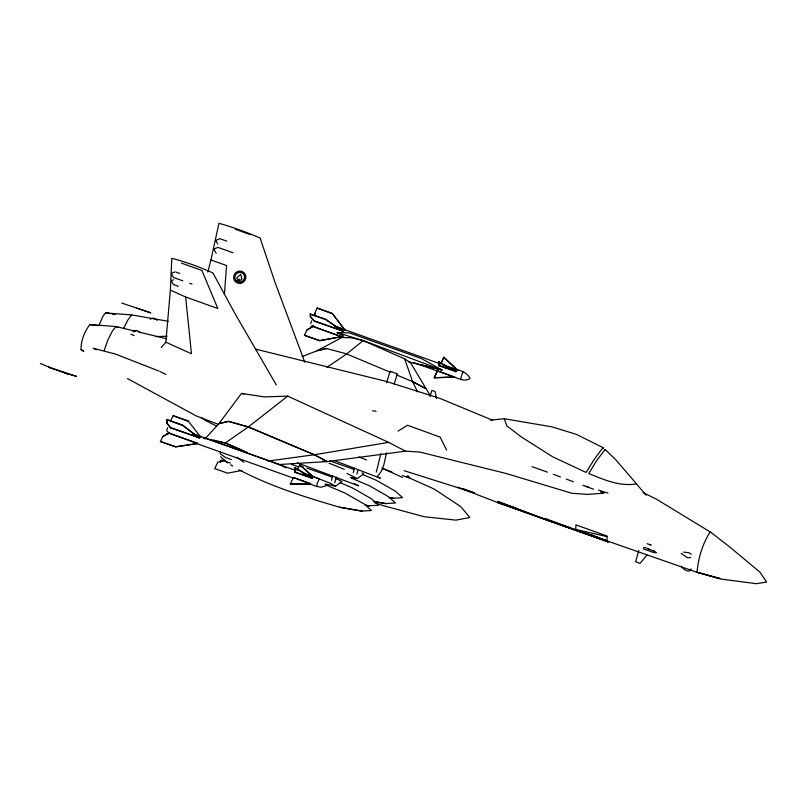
<?xml version="1.0" encoding="UTF-8"?>
<svg xmlns="http://www.w3.org/2000/svg" width="807" height="807" viewBox="0 0 807 807"><rect width="100%" height="100%" fill="white"/><g stroke="black" fill="none" stroke-linecap="round" stroke-linejoin="round"><path stroke-width="1.21" d="M160.391 441.51L175.633 446.725L197.564 443.497L175.633 446.957L160.391 441.51L162.792 436.486L168.986 433.056L197.564 443.275M162.792 436.486L168.986 433.278L197.564 443.497M166.797 423.181L167.019 419.509L182.261 424.956L199.279 437.787L170.539 427.902L166.797 423.181L167.019 419.509M170.761 420.518L173.152 415.716L188.394 421.163L200.751 437.101L192.752 434.247M173.152 415.716L188.394 421.163M290.227 484.139L310.554 483.867L290.227 484.139L293.425 477.522L310.554 483.645M293.425 477.522L310.554 483.867M294.979 472.367L295.221 467.576L312.269 478.168L294.979 472.367L295.221 467.576M303.462 473.578L313.741 477.26L299.8 464.741L313.741 477.482L303.462 473.81M457.549 487.135L498.232 502.751L608.407 541.88L607.015 540.831L606.995 535.999L575.905 524.863L575.754 529.987L697.077 572.334L719.794 578.468L697.077 572.334C698.146 558.383 702.463 544.1 709.938 532.277L711.108 532.489L730.628 547.741L759.881 572.052L766.65 582.029L756.492 583.693L720.59 579.012L698.247 572.536M161.229 347.514L165.839 342.208L170.368 290.117L171.82 258.301A264.908 258.926 -52 0 1 212.967 272.998L234.686 313.096L276.297 384.909M224.396 294.373L226.585 265.533L210.93 260.005L218.949 223.307A264.908 206.4 34.4 0 1 260.106 238.015L275.248 282.995L304.804 362.252M310.735 323.728L311.512 320.944M386.664 452.788C384.364 460.585 384.112 470.098 377.646 475.767M376.274 472.135L380.854 453.665M207.833 272.05L210.93 260.005M638.761 550.334L635.613 561.763L640.102 563.377L646.962 555.095M363.18 340.665L337.175 332.555L349.461 332.877L421.779 358.712L441.964 370.01L408.332 361.768M220.604 456.722L227.544 462.976M331.485 480.326L332.817 475.757M334.734 482.747L336.398 477.038M353.274 472.69L354.606 468.131M356.865 473.971L357.854 470.552M386.644 382.679L390.043 371.291M241.404 450.084L225.335 442.952L248.385 426.913L314.286 454.724L327.269 461.554L278.627 464.57M394.199 384.061L397.326 373.843L390.084 371.25M429.99 396.429L431.906 390.376L435.104 391.516L436.557 398.668M104.295 350.198L107.856 339.969L112.153 331.405L115.956 326.553L135.304 331.213M99.039 325.14L103.003 316.162L105.535 312.914L131.642 314.912L168.239 321.287M643.582 547.812L643.431 548.881L653.418 552.452L656.454 552.755L653.902 550.778M167.553 427.71L166.696 430.565L168.804 433.087M310.312 314.115L325.705 319.219L343.167 331.152L314.437 321.277L310.463 317.01L310.312 314.115L325.554 319.562L343.005 331.485M310.463 317.01L310.473 313.772M304.441 335.319L306.821 330.053L313.015 326.331L341.603 336.741L319.683 340.766L304.441 335.319L319.673 340.574L341.593 336.539M315.265 315.456L314.791 313.308L317.171 308.042L332.403 313.489L344.791 329.962L335.641 326.694M314.437 321.277L310.624 316.677M438.655 361.869L456.157 371.523L438.867 365.742L438.655 361.869L455.995 371.866M438.867 365.742L438.816 361.536M434.267 377.565L437.455 370.796L454.593 377.111L434.277 377.767L454.583 376.919M440.632 364.028L443.82 357.249L457.781 370.342L446.362 366.257M434.277 377.767L437.455 370.796M441.177 363.089L443.82 357.249M123.471 328.671L127.627 320.339L131.642 314.912M170.539 427.902L166.958 422.868M199.117 438.11L182.261 424.956M297.137 470.289L299.8 464.741M691.155 568.915L689.864 570.892L686.979 570.963L683.6 568.935L681.199 566.383M302.817 472.973L319.35 478.884L317.09 483.403L317.03 486.56L321.146 487.186L325.846 485.864M604.09 493.148L587.738 494.388L571.931 493.289L505.606 473.346L419.791 452.051L405.538 451.163L388.661 442.387L287.695 396.116L264.151 396.903L241.535 393.392L218.889 423.675L204.968 438.907M504.294 418.742L551.716 426.802L576.228 434.317L602.98 447.623L594.446 459.052L586.084 472.448L552.775 456.843L521.604 437.132L506.887 425.945L504.294 418.742L490.505 420.104M636.521 483.887L615.902 459.889L605.129 449.489L596.706 460.535L588.747 473.527C603.878 479.721 619.806 486.732 636.521 483.887L646.074 495.216M248.385 426.913L228.542 421.335L218.889 423.675L228.472 421.385L248.284 426.994L287.695 396.116M325.332 483.978L335.52 486.218L341.916 481.476L335.752 478.47M350.621 477.411L357.319 478.591L363.705 473.84L362.172 472.811M326.916 367.326L346.738 353.9L326.623 348.523L317.111 350.752L302.161 356.553M398.113 431.14L407.515 425.228L440.158 437.132L446.564 449.993M341.603 336.741L313.025 326.522L306.821 330.053M168.683 433.046L166.585 434.358L169.49 432.865M216.034 240.315L219.827 238.67L226.737 241.142M214.148 248.98L217.92 247.366L232.9 252.722M690.621 557.546L687.413 557.687L681.148 553.35M171.609 280.564L173.475 279.767M171.477 273.391L175.169 271.828M312.975 325.574L310.988 326.684L313.731 325.534M133.326 331.596L136.645 330.497L133.326 331.596L136.645 330.497L140.579 332.676M150.102 319.138L153.411 318.049L157.315 320.248M326.694 348.463L317.111 350.752L341.956 337.497L351.348 337.79L363.211 340.594L441.964 370.01L420.084 364.502M241.787 470.431L227.584 473.205L214.712 468.595L217.84 462.098L224.618 461.019L230.399 463.077M248.284 426.994L314.246 454.765L388.661 442.387M267.874 461.12L314.286 454.724M405.538 451.163L327.259 461.574L314.246 454.765M155.771 336.58L167.039 336.226M224.669 460.373L220.422 460.363L220.452 462.401M210.072 439.956L213.623 440.037L225.335 442.952L247.224 452.384M322.397 461.241L327.269 461.554M203.535 438.383L206.995 438.645L279.313 464.479L285.92 467.878M299.316 466.254L303.351 467.051M683.7 552.109L689.057 552.765L691.286 554.248M372.541 410.813L376.042 411.257M107.028 313.177L109.49 313.54L105.535 312.914L109.147 313.459M111.961 313.903L114.433 314.266M97.375 325.625L89.9 324.525C84.503 331.536 80.831 340.604 81.073 349.522L83.777 351.459M112.768 314.014L115.169 314.377M452.909 376.597C458.154 378.301 465.024 382.286 470.108 378.463C465.397 368.688 451.547 369.737 443.204 364.855M392.868 498.252L402.602 497.707L395.692 491.382L376.445 480.367L363.049 474.687M385.685 503.578L395.43 503.033L388.52 496.698L369.273 485.693L351.418 478.117M368.849 505.777L378.584 505.232L371.674 498.897L352.427 487.892L340.151 482.687M361.697 511.083L371.432 510.538L364.522 504.214L345.275 493.198L325.191 484.674M91.413 324.767L89.9 324.525L115.956 326.553L118.155 327.37M216.962 441.5L225.335 442.952M389.63 497.687L393.261 498.312L389.166 497.606M375.194 501.762L386.089 503.639L373.369 501.419M365.611 505.212L369.243 505.838L365.147 505.132M339.505 507.21L362.091 511.144L339.505 507.21C305.167 497.173 270.547 486.349 238.811 469.684M255.799 349.169L386.109 381.368L439.966 398.396L492.663 420.265M606.965 536.605L575.744 529.432L607.015 540.831L546.289 519.738L545.814 518.689L608.407 541.88L605.159 540.115M138.935 332.091L166.746 338.789M68.797 374.155L76.473 376.375L48.743 367.185L68.333 374.186L63.602 372.38M585.438 486.197L589.019 487.267M598.562 490.121L607.964 493.158M605.119 540.186L608.407 541.88L544.311 519.052L497.606 501.379L498.232 502.751L513.918 507.432M241.535 393.392L243.936 394.119M402.32 475.605L409.633 477.815L407.838 475.575M329.76 460.817L354.132 469.472M306.811 468.08L332.343 477.108M311.371 475.908L329.7 482.959L335.52 486.218M121.746 303.049L150.869 312.904L136.938 308.143M575.754 529.987L607.197 541.003M498.232 502.751L608.407 541.88L592.116 535.233L608.407 541.88M382.72 468.635L391.94 471.913M235.331 229.279L250.19 234.595M344.791 329.962L332.413 313.681L317.171 308.042M181.333 263.082L201.911 270.436L217.809 308.486L185.65 296.996L170.368 290.117M439.654 363.584L334.562 326.028L344.781 329.77M442.922 364.845L457.771 370.151M314.589 320.934L343.167 331.152M439.028 365.4L456.157 371.523M176.33 272.231L179.779 273.472M339.535 333.402L337.175 332.555L343.681 336.146M437.253 368.325L441.964 370.01M437.465 370.988L454.593 377.111M340.725 336.509L343.086 337.356M413.941 362.676L437.555 371.109M182.806 280.836L173.586 277.537L171.316 273.805M189.716 283.307L192.026 284.125M178.357 286.344L173.323 284.407L171.477 280.957M649.04 549.285L653.993 551.06M404.105 470.673L474.536 492.976L462.976 488.568M166.857 419.832L182.1 425.279M192.994 433.732L295.725 470.441M192.752 434.025L200.751 436.88M170.701 427.579L199.279 437.787M295.14 472.045L312.269 478.168M374.387 502.549L382.548 505.464L424.341 516.752L455.915 520.132L469.815 517.519L460.686 506.564L434.085 488.981L406.587 476.715M196.585 443.517L293.415 478.117M308.768 483.605L317.03 486.56M231.438 459.627L225.657 457.559L220.281 453.837L220.22 451.819M532.045 466.638L547.408 472.145M291.448 464.318L298.499 466.839M553.32 474.284L560.401 476.917M566.302 479.106L573.394 481.739M582.836 485.249L593.468 489.193M600.549 491.826L602.91 492.704M297.198 462.804L358.611 485.864L354.414 483.564M334.481 460.605L380.4 478.238L377.293 476.473M497.606 501.379L546.329 519.779M218.536 424.442L196.414 416.029L127.476 378.584M159.11 371.129L115.401 354.031L93.188 348.291L96.497 349.764M329.024 463.198L344.317 469.331M130.875 334.269L134.164 335.601M359.034 456.954L366.671 460.061M347.01 473.467L357.319 478.591M390.709 372.42L346.647 353.96L363.211 340.594L404.62 358.863L410.39 362.504L430.373 395.793M396.449 374.872L412.69 381.671L425.652 388.51L412.69 381.671L404.62 358.863M40.35 363.473L53.393 368.97M165.839 342.208L191.451 353.759L185.65 296.996M381.933 468.08L402.4 477.411M216.801 426.177L205.543 420.538L201.064 417.401M160.23 371.674L165.818 374.398M643.098 492.603L656.545 499.23L711.108 532.489M407.596 476.776L409.633 477.815M230.62 464.802L232.668 466.022M81.073 349.522L83.161 350.793M295.059 467.889L312.107 478.49M463.813 372.4L463.279 372.027L462.118 373.853L460.636 379.179L461.17 379.552M236.976 457.256L243.845 462.25M443.83 357.451L457.781 370.342M319.35 478.884L319.784 479.529M216.145 253.216L213.986 249.343M215.893 240.647L217.739 243.976M605.129 449.489L605.583 450.367M412.69 381.671L417.522 391.869M602.98 447.623L603.404 448.702M315.487 316.344L314.791 313.308M644.238 547.398A4.61 0.504 21 0 1 649.191 549.163A7.616 3.531 25.8 0 1 648.051 548.931M647.204 543.646A5.599 1.584 16.2 0 0 651.148 544.907A5.104 3.642 31.7 0 1 649.948 544.907M239.447 279.504L239.437 281.492L237.379 280.856L238.68 279.242A1.261 1.231 -54.8 0 1 237.036 278.657A1.261 1.231 -54.8 0 1 237.651 276.983L240.678 274.38L241.686 278.203A1.301 1.271 -54.8 0 1 241.192 279.968A1.301 1.271 -54.8 0 1 239.447 279.504M241 283.287A6.244 6.103 -54.8 0 0 244.339 273.018A6.244 6.103 -54.8 0 0 233.909 275.429A6.244 6.103 -54.8 0 0 241 283.287M240.738 282.016A4.943 4.832 -54.8 0 0 243.381 273.906A4.943 4.832 -54.8 0 0 235.13 275.802A4.943 4.832 -54.8 0 0 240.738 282.016"/></g></svg>
